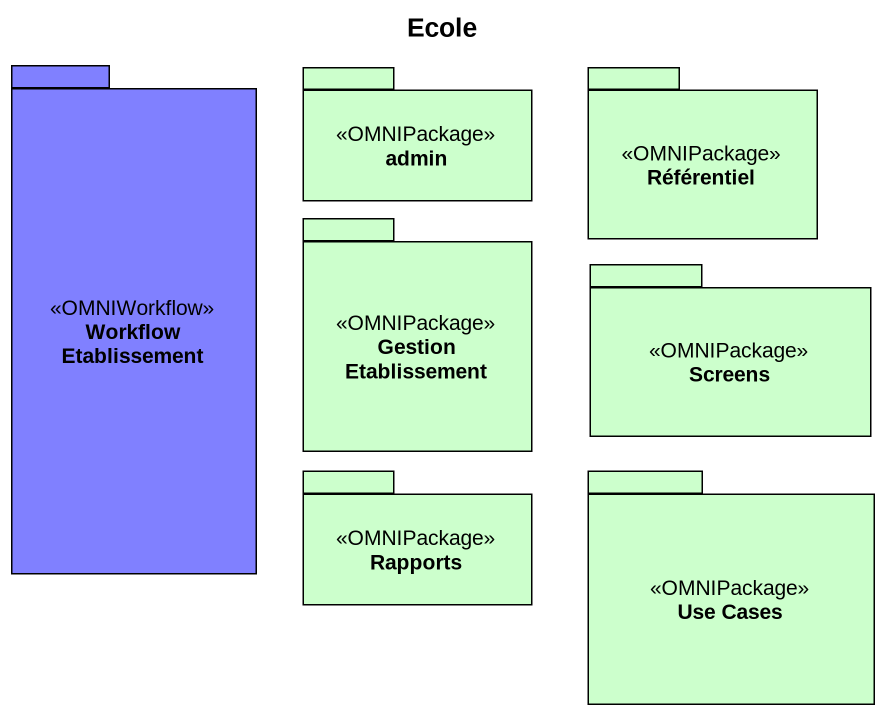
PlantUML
@startuml
title Ecole
package "Workflow Etablissement" as Workflow_Etablissement <<OMNIWorkflow>> #8080FF {
}
package admin <<OMNIPackage>> #CCFFCC {
}
package Référentiel <<OMNIPackage>> #CCFFCC {
}
package "Gestion Etablissement" as Gestion_Etablissement <<OMNIPackage>> #CCFFCC {
}
package Screens <<OMNIPackage>> #CCFFCC {
}
package Rapports <<OMNIPackage>> #CCFFCC {
}
package "Use Cases" as Use_Cases <<OMNIPackage>> #CCFFCC {
}
@enduml
